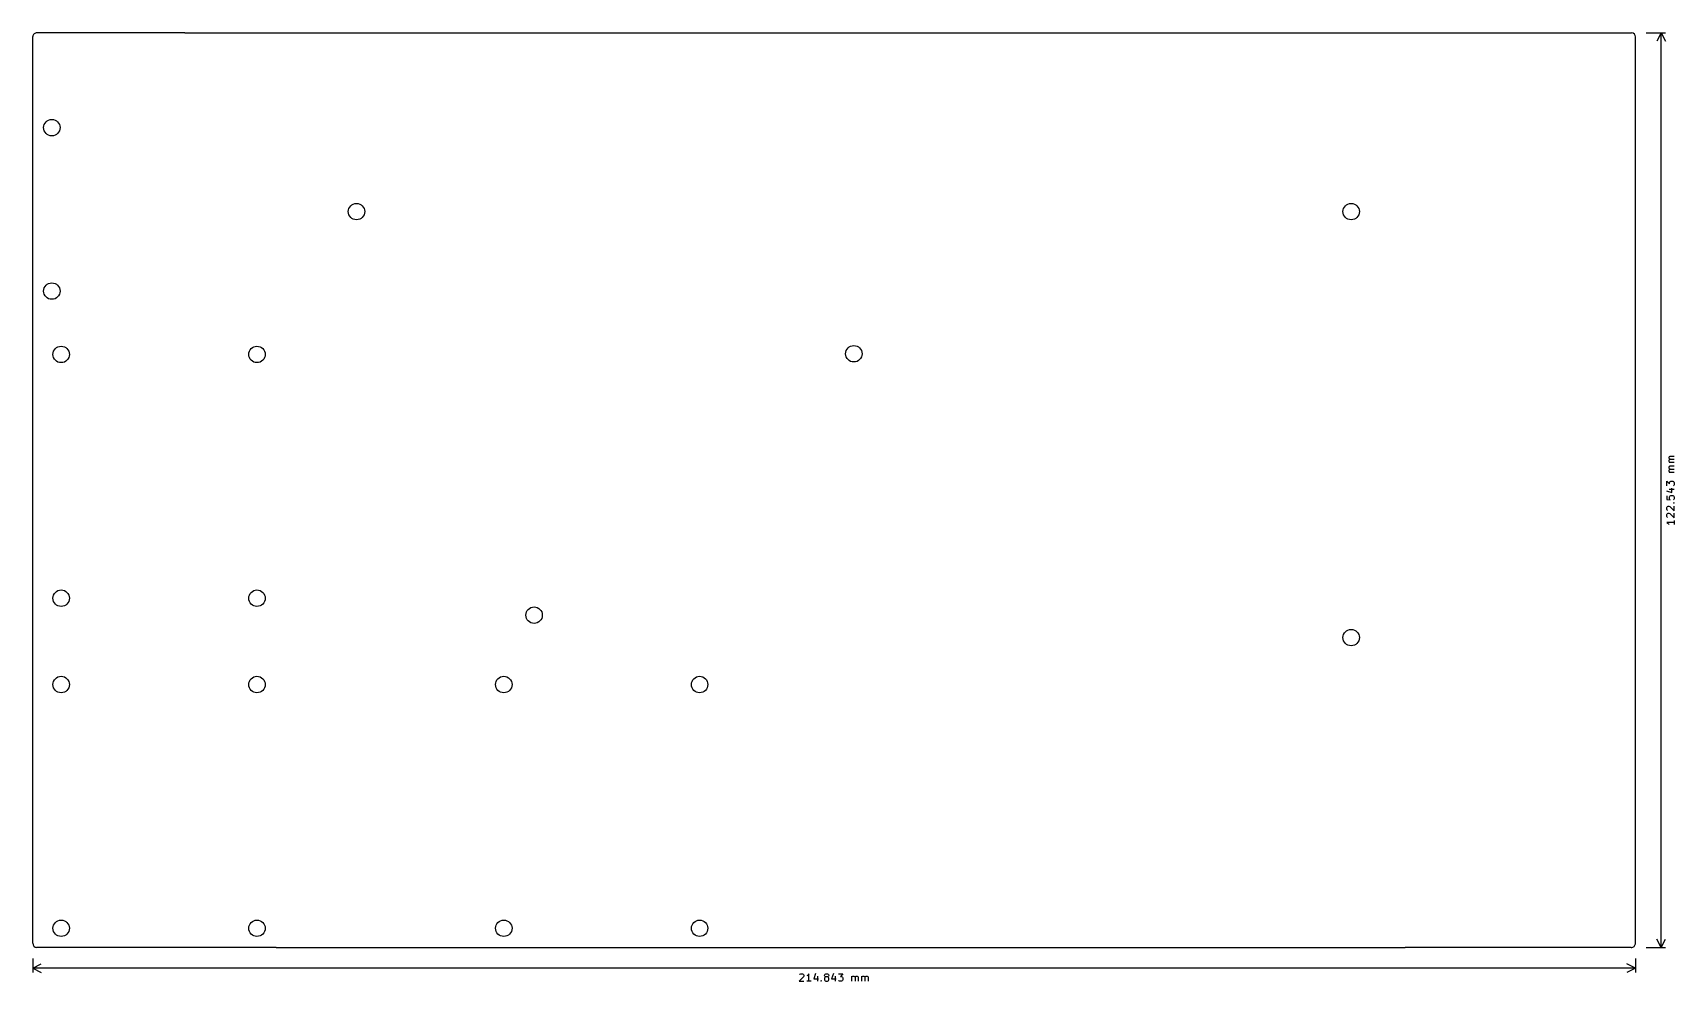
# Model space of a CAD drawing. Extents: x 13 to 233, y -146 to -19.
import ezdxf

# ---------------------------------------------------------------- set-up
doc = ezdxf.new("R2010")
doc.units = 0
doc.layers.add('BLACK', color=7, linetype='CONTINUOUS')

msp = doc.modelspace()

# ---------------------------------------------------------------- linework, layer by layer
at = {"layer": 'BLACK', "linetype": 'CONTINUOUS'}
for p, q in [((12.695, -65.125), (12.695, -19.595)), ((33.075, -19.1), (13.25, -19.1)), ((33.075, -19.1), (227.042, -19.1)), ((227.537, -124.37), (227.537, -19.65)), ((228.982, -19.1), (231.576, -19.1)), ((230.99, -19.1), (230.404, -20.2265)), ((230.99, -141.642), (230.99, -19.1)), ((230.99, -19.1), (231.576, -20.2265)), ((12.695, -141.075), (12.695, -65.125)), ((232.076, -75.9427), (232.123, -75.8474)), ((232.076, -76.0855), (232.076, -75.9427)), ((232.123, -76.1808), (232.076, -76.0855)), ((232.076, -76.3713), (232.123, -76.276)), ((232.076, -76.5141), (232.076, -76.3713)), ((232.123, -76.6093), (232.076, -76.5141)), ((232.742, -76.657), (232.076, -76.657)), ((232.123, -75.8474), (232.219, -75.7998)), ((232.219, -76.2284), (232.123, -76.1808)), ((232.123, -76.276), (232.219, -76.2284)), ((232.171, -76.657), (232.123, -76.6093)), ((232.219, -75.7998), (232.742, -75.7998)), ((232.219, -76.2284), (232.742, -76.2284)), ((231.742, -79.7998), (231.742, -79.1808)), ((231.742, -79.1808), (232.123, -79.5141)), ((232.076, -77.276), (232.123, -77.1808)), ((232.076, -77.4189), (232.076, -77.276)), ((232.123, -77.5141), (232.076, -77.4189)), ((232.076, -77.7046), (232.123, -77.6093)), ((232.076, -77.8474), (232.076, -77.7046)), ((232.123, -77.9427), (232.076, -77.8474)), ((232.742, -77.9903), (232.076, -77.9903)), ((232.123, -77.1808), (232.219, -77.1332)), ((232.219, -77.5617), (232.123, -77.5141)), ((232.123, -77.6093), (232.219, -77.5617)), ((232.171, -77.9903), (232.123, -77.9427)), ((232.219, -77.1332), (232.742, -77.1332)), ((232.219, -77.5617), (232.742, -77.5617)), ((232.219, -79.2284), (232.314, -79.1808)), ((232.314, -79.1808), (232.552, -79.1808)), ((232.552, -79.1808), (232.647, -79.2284)), ((231.695, -80.4665), (232.409, -80.7046)), ((231.742, -81.1332), (231.742, -81.6093)), ((232.076, -80.2284), (232.742, -80.2284)), ((232.123, -79.3713), (232.171, -79.276)), ((232.123, -79.5141), (232.123, -79.3713)), ((232.123, -81.276), (232.171, -81.1808)), ((232.123, -81.5141), (232.123, -81.276)), ((232.171, -79.276), (232.219, -79.2284)), ((232.171, -81.1808), (232.219, -81.1332)), ((232.219, -81.1332), (232.314, -81.0855)), ((232.314, -81.0855), (232.552, -81.0855)), ((232.409, -80.7046), (232.409, -80.0855)), ((232.552, -81.0855), (232.647, -81.1332)), ((232.647, -79.2284), (232.695, -79.276)), ((232.695, -79.7522), (232.647, -79.7998)), ((232.647, -81.1332), (232.695, -81.1808)), ((232.695, -79.276), (232.742, -79.3713)), ((232.742, -79.657), (232.695, -79.7522)), ((232.695, -81.1808), (232.742, -81.276)), ((232.742, -79.3713), (232.742, -79.657)), ((232.742, -81.276), (232.742, -81.5141)), ((231.742, -81.6093), (232.219, -81.657)), ((231.742, -82.7046), (231.79, -82.6093)), ((231.742, -82.9427), (231.742, -82.7046)), ((231.79, -83.0379), (231.742, -82.9427)), ((231.742, -83.657), (231.79, -83.5617)), ((231.79, -82.6093), (231.838, -82.5617)), ((231.838, -83.0855), (231.79, -83.0379)), ((231.79, -83.5617), (231.838, -83.5141)), ((231.838, -82.5617), (231.933, -82.5141)), ((231.838, -83.5141), (231.933, -83.4665)), ((231.933, -82.5141), (232.028, -82.5141)), ((231.933, -83.4665), (232.028, -83.4665)), ((232.028, -82.5141), (232.171, -82.5617)), ((232.028, -83.4665), (232.171, -83.5141)), ((232.171, -81.6093), (232.123, -81.5141)), ((232.219, -81.657), (232.171, -81.6093)), ((232.171, -82.5617), (232.742, -83.1332)), ((232.171, -83.5141), (232.742, -84.0855)), ((232.695, -81.6093), (232.647, -81.657)), ((232.647, -82.0855), (232.695, -82.0379)), ((232.695, -82.1332), (232.647, -82.0855)), ((232.647, -82.0855), (232.742, -82.0855)), ((232.742, -81.5141), (232.695, -81.6093)), ((232.695, -82.0379), (232.742, -82.0855)), ((232.742, -82.0855), (232.695, -82.1332)), ((232.742, -83.1332), (232.742, -82.5141)), ((232.742, -84.0855), (232.742, -83.4665)), ((231.742, -83.8951), (231.742, -83.657)), ((231.79, -83.9903), (231.742, -83.8951)), ((232.742, -84.7046), (231.742, -84.7046)), ((231.742, -84.7046), (231.885, -84.7998)), ((231.838, -84.0379), (231.79, -83.9903)), ((231.885, -84.7998), (231.98, -84.8951)), ((231.98, -84.8951), (232.028, -84.9903)), ((232.742, -84.4189), (232.742, -84.9903)), ((227.537, -141.147), (227.537, -124.37)), ((230.99, -141.642), (230.404, -140.516)), ((230.99, -141.642), (231.576, -140.516)), ((45.31, -141.642), (13.19, -141.642)), ((45.31, -141.642), (196.667, -141.642)), ((226.982, -141.642), (196.667, -141.642)), ((228.982, -141.642), (231.576, -141.642)), ((12.695, -143.147), (12.695, -144.996)), ((12.695, -144.41), (13.8215, -143.824)), ((227.537, -144.41), (12.695, -144.41)), ((12.695, -144.41), (13.8215, -144.996)), ((115.497, -145.258), (115.545, -145.21)), ((115.545, -145.21), (115.64, -145.162)), ((115.64, -145.162), (115.878, -145.162)), ((115.878, -145.162), (115.973, -145.21)), ((115.973, -145.21), (116.021, -145.258)), ((116.735, -145.162), (116.64, -145.305)), ((116.735, -146.162), (116.735, -145.162)), ((117.64, -145.115), (117.402, -145.829)), ((118.878, -145.258), (118.926, -145.21)), ((118.926, -145.21), (119.021, -145.162)), ((119.021, -145.162), (119.211, -145.162)), ((119.211, -145.162), (119.307, -145.21)), ((119.307, -145.21), (119.354, -145.258)), ((120.021, -145.115), (119.783, -145.829)), ((120.688, -145.162), (121.307, -145.162)), ((121.307, -145.162), (120.973, -145.543)), ((227.537, -144.41), (226.411, -143.824)), ((227.537, -144.41), (226.411, -144.996)), ((227.537, -143.147), (227.537, -144.996)), ((116.021, -145.591), (115.45, -146.162)), ((115.45, -146.162), (116.069, -146.162)), ((116.021, -145.258), (116.069, -145.353)), ((116.069, -145.448), (116.021, -145.591)), ((116.069, -145.353), (116.069, -145.448)), ((116.545, -145.4), (116.45, -145.448)), ((117.021, -146.162), (116.45, -146.162)), ((116.64, -145.305), (116.545, -145.4)), ((117.402, -145.829), (118.021, -145.829)), ((117.878, -145.496), (117.878, -146.162)), ((118.354, -146.115), (118.402, -146.067)), ((118.402, -146.162), (118.354, -146.115)), ((118.402, -146.067), (118.45, -146.115)), ((118.402, -146.067), (118.402, -146.162)), ((118.45, -146.115), (118.402, -146.162)), ((118.831, -145.353), (118.878, -145.258)), ((118.831, -145.4), (118.831, -145.353)), ((118.878, -145.496), (118.831, -145.4)), ((118.878, -145.686), (118.831, -145.781)), ((118.831, -145.781), (118.831, -145.972)), ((118.831, -145.972), (118.878, -146.067)), ((118.926, -145.543), (118.878, -145.496)), ((118.926, -145.639), (118.878, -145.686)), ((118.878, -146.067), (118.926, -146.115)), ((119.021, -145.591), (118.926, -145.543)), ((119.021, -145.591), (118.926, -145.639)), ((118.926, -146.115), (119.021, -146.162)), ((119.211, -145.591), (119.021, -145.591)), ((119.021, -146.162), (119.211, -146.162)), ((119.307, -145.543), (119.211, -145.591)), ((119.307, -145.639), (119.211, -145.591)), ((119.211, -146.162), (119.307, -146.115)), ((119.354, -145.496), (119.307, -145.543)), ((119.354, -145.686), (119.307, -145.639)), ((119.307, -146.115), (119.354, -146.067)), ((119.354, -145.258), (119.402, -145.353)), ((119.402, -145.4), (119.354, -145.496)), ((119.402, -145.781), (119.354, -145.686)), ((119.354, -146.067), (119.402, -145.972)), ((119.402, -145.353), (119.402, -145.4)), ((119.402, -145.972), (119.402, -145.781)), ((119.783, -145.829), (120.402, -145.829)), ((120.259, -145.496), (120.259, -146.162)), ((120.735, -146.115), (120.688, -146.067)), ((120.831, -146.162), (120.735, -146.115)), ((121.116, -146.162), (120.831, -146.162)), ((120.973, -145.543), (121.116, -145.543)), ((121.116, -145.543), (121.211, -145.591)), ((121.211, -146.115), (121.116, -146.162)), ((121.211, -145.591), (121.259, -145.639)), ((121.259, -146.067), (121.211, -146.115)), ((121.259, -145.639), (121.307, -145.734)), ((121.307, -145.972), (121.259, -146.067)), ((121.307, -145.734), (121.307, -145.972)), ((122.497, -146.162), (122.497, -145.496)), ((122.497, -145.591), (122.545, -145.543)), ((122.545, -145.543), (122.64, -145.496)), ((122.64, -145.496), (122.783, -145.496)), ((122.783, -145.496), (122.878, -145.543)), ((122.878, -145.543), (122.926, -145.639)), ((122.926, -145.639), (122.973, -145.543)), ((122.926, -145.639), (122.926, -146.162)), ((122.973, -145.543), (123.069, -145.496)), ((123.069, -145.496), (123.211, -145.496)), ((123.211, -145.496), (123.307, -145.543)), ((123.307, -145.543), (123.354, -145.639)), ((123.354, -145.639), (123.354, -146.162)), ((123.831, -146.162), (123.831, -145.496)), ((123.831, -145.591), (123.878, -145.543)), ((123.878, -145.543), (123.973, -145.496)), ((123.973, -145.496), (124.116, -145.496)), ((124.116, -145.496), (124.211, -145.543)), ((124.211, -145.543), (124.259, -145.639)), ((124.259, -145.639), (124.307, -145.543)), ((124.259, -145.639), (124.259, -146.162)), ((124.307, -145.543), (124.402, -145.496)), ((124.402, -145.496), (124.545, -145.496)), ((124.545, -145.496), (124.64, -145.543)), ((124.64, -145.543), (124.688, -145.639)), ((124.688, -145.639), (124.688, -146.162))]:
    msp.add_line(p, q, dxfattribs=at)
at = {"layer": 'BLACK'}
for centre in [(15.245, -31.8), (56.0875, -43.05), (189.438, -43.05), (15.245, -53.705), (16.495, -62.19), (42.745, -62.19), (122.762, -62.1), (16.495, -94.85), (42.745, -94.85), (79.9, -97.125), (189.438, -100.125), (16.495, -106.418), (42.745, -106.418), (75.835, -106.418), (102.085, -106.418), (16.495, -139.078), (42.745, -139.078), (75.835, -139.078), (102.085, -139.078)]:
    msp.add_circle(centre, 1.1, dxfattribs=at)
for centre, radius, start, end in [((13.22, -19.625), 0.5259, 86.7295, 176.73), ((227.012, -19.625), 0.5259, -3.27049, 86.7295), ((13.225, -141.113), 0.5312, -183.778, -93.7782), ((227.012, -141.118), 0.5259, -93.2705, -3.27049)]:
    msp.add_arc(centre, radius, start, end, dxfattribs=at)

doc.saveas('drawing.dxf')
